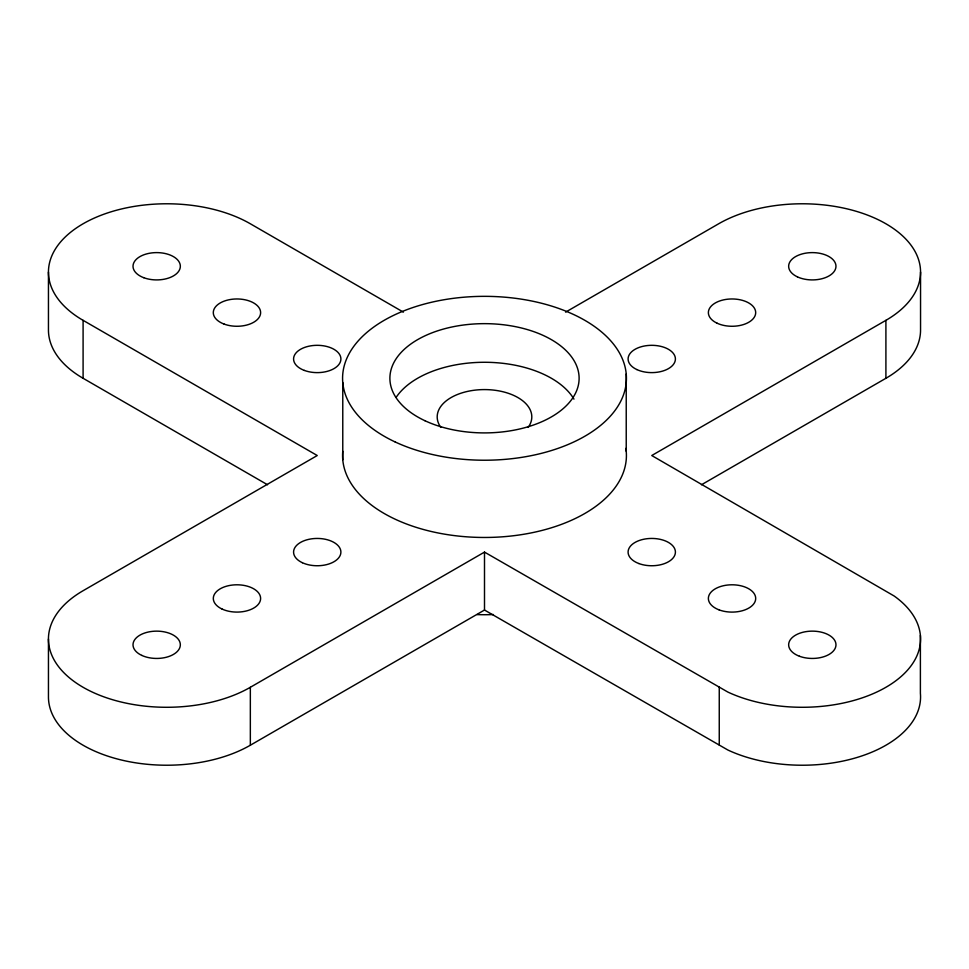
<?xml version="1.0" encoding="UTF-8"?>
<svg xmlns="http://www.w3.org/2000/svg" width="969" height="969" viewBox="0 0 969 969"><rect width="100%" height="100%" fill="white"/><g stroke="black" fill="none" stroke-linecap="round" stroke-linejoin="round"><path stroke-width="1.45" d="M565.605 312.139L718.659 223.778A118.266 68.278 0 0 1 885.908 223.778A118.266 68.278 0 0 1 885.908 320.339L885.908 378.285L701.459 484.766M403.395 312.139L250.341 223.778A118.266 68.278 0 0 0 83.092 223.778A118.266 68.278 0 0 0 83.092 320.339L317.251 455.527L83.092 590.715A118.266 68.278 0 0 0 83.092 687.287A118.266 68.278 0 0 0 250.341 687.287L484.5 552.1L727.852 692.06A118.266 68.278 0 0 0 885.908 687.287A118.266 68.278 0 0 0 894.193 596.032L651.749 455.527L885.908 320.339M48.45 639.007L48.45 696.941A118.266 68.278 0 0 0 121.452 760.023A118.266 68.278 0 0 0 250.341 745.222L484.5 610.034L727.852 750.006A118.266 68.278 0 0 0 855.978 757.782A118.266 68.278 0 0 0 920.393 693.368L920.393 635.422M48.45 272.059L48.45 329.993A118.266 68.278 0 0 0 83.092 378.285L267.541 484.766M920.55 272.059L920.55 329.993A118.266 68.278 0 0 1 885.908 378.285M719.252 687.118L719.252 745.052M626.228 373.986L626.228 451.239M484.5 552.1L484.5 610.034M342.772 382.561L342.772 459.815M250.341 687.287L250.341 745.222M83.092 320.339L83.092 378.285M625.877 448.405A141.922 81.941 0 0 1 486.971 537.456A141.922 81.941 0 0 1 342.772 451.239M396.176 397.326A94.611 54.627 0 0 1 486.159 362.285A94.611 54.627 0 0 1 573.963 399.131M440.798 427.353A47.311 27.314 0 0 1 484.5 389.586A47.311 27.314 0 0 1 528.202 427.353M493.415 614.552A141.922 81.941 0 0 1 477.075 614.612M797.439 276.88A23.656 13.651 0 0 0 835.678 268.401A23.656 13.651 0 0 0 803.846 253.515A23.656 13.651 0 0 0 797.439 276.88M717.157 323.234A23.656 13.651 0 0 0 755.396 314.755A23.656 13.651 0 0 0 723.564 299.869A23.656 13.651 0 0 0 717.157 323.234M636.863 369.577A23.656 13.651 0 0 0 675.114 361.098A23.656 13.651 0 0 0 643.283 346.224A23.656 13.651 0 0 0 636.863 369.577M638.874 563.546A23.656 13.651 0 0 0 675.381 552.814A23.656 13.651 0 0 0 641.018 539.927A23.656 13.651 0 0 0 638.874 563.546M719.155 609.901A23.656 13.651 0 0 0 755.663 599.157A23.656 13.651 0 0 0 721.299 586.281A23.656 13.651 0 0 0 719.155 609.901M799.437 656.243A23.656 13.651 0 0 0 835.944 645.511A23.656 13.651 0 0 0 801.581 632.624A23.656 13.651 0 0 0 799.437 656.243M141.801 655.407A23.656 13.651 0 0 0 180.04 646.929A23.656 13.651 0 0 0 148.209 632.042A23.656 13.651 0 0 0 141.801 655.407M222.083 609.053A23.656 13.651 0 0 0 260.322 600.586A23.656 13.651 0 0 0 228.49 585.7A23.656 13.651 0 0 0 222.083 609.053M302.364 562.71A23.656 13.651 0 0 0 340.603 554.232A23.656 13.651 0 0 0 308.772 539.345A23.656 13.651 0 0 0 302.364 562.71M143.8 277.715A23.656 13.651 0 0 0 180.307 266.984A23.656 13.651 0 0 0 145.944 254.096A23.656 13.651 0 0 0 143.8 277.715M224.081 324.07A23.656 13.651 0 0 0 260.588 313.326A23.656 13.651 0 0 0 226.225 300.451A23.656 13.651 0 0 0 224.081 324.07M304.363 370.424A23.656 13.651 0 0 0 340.87 359.681A23.656 13.651 0 0 0 306.507 346.805A23.656 13.651 0 0 0 304.363 370.424M395.182 441.961A141.922 81.941 0 0 0 624.678 391.101A141.922 81.941 0 0 0 433.64 301.783A141.922 81.941 0 0 0 395.182 441.961M424.955 420.728A94.611 54.627 0 0 0 577.948 386.825A94.611 54.627 0 0 0 450.597 327.28A94.611 54.627 0 0 0 424.955 420.728"/></g></svg>
